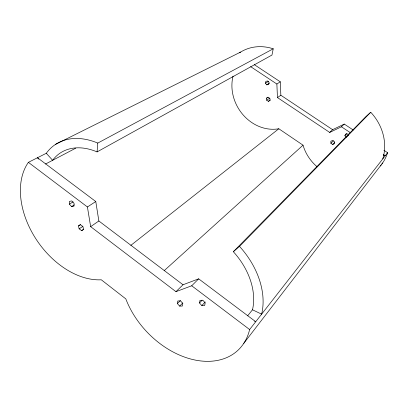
<?xml version="1.0" encoding="UTF-8"?>
<svg xmlns="http://www.w3.org/2000/svg" width="408" height="408" viewBox="0 0 408 408"><rect width="100%" height="100%" fill="white"/><g stroke="black" fill="none" stroke-linecap="round" stroke-linejoin="round"><path stroke-width="0.61" d="M69.386 204.184L69.472 201.374L71.808 200.95L74.057 203.352L73.96 206.162L71.624 206.57L69.386 204.184L73.114 201.863M97.084 151.904L97.777 143.081L273.238 48.807L271.957 55.06L97.084 151.904A61.011 42.458 55.3 0 0 52.632 160.303L46.303 153.275L28.387 162.348A72.95 49.567 55.1 0 0 34.848 237.216A72.95 49.567 55.1 0 0 101.296 279.791L125.807 298.88A75.929 53.632 46.5 0 0 192.081 359.366A75.929 53.632 46.5 0 0 249.625 329.542L387.6 152.709L383.903 150.266M177.383 303.577L177.811 300.966L180.53 300.885L182.825 303.43L182.381 306.046L179.663 306.107L177.383 303.577L180.443 300.492M199.507 302.991L199.996 300.324L202.842 300.237L205.188 302.838L204.683 305.51L201.843 305.577L199.507 302.991L202.047 300.293M265.414 83.212L265.909 81.289L267.781 80.978L269.158 82.605L268.653 84.532L266.781 84.833L265.414 83.212L268.418 81.335M348.707 134.635L345.948 137.45L344.893 135.563L345.938 133.885L348.044 134.094L348.57 135.038M243.765 343.358L382.643 162.976M247.6 315.853L252.496 309.794A63.419 45.823 46.3 0 0 233.345 251.7L365.986 116.484L370.755 112.261A48.455 43.182 42 0 1 382.77 158.901M201.843 305.577L205.214 301.961M233.345 251.7L239.516 246.391L370.755 112.261M179.663 306.107L182.708 303.006M344.893 135.563L346.871 133.569M28.387 162.348L87.419 206.963L90.653 226.649L175.95 291.664L191.714 285.784L198.665 278.837L255.729 321.718L254.638 321.193M332.688 144.483L334.453 143.662L334.433 141.637L332.637 140.439L330.873 141.265L330.898 143.29L332.688 144.483L334.728 142.448M330.898 143.29L333.361 140.857M175.95 291.664L183.024 284.759L198.665 278.837M250.624 66.642L276.869 84.023L277.46 97.583L329.695 132.421L341.45 126.791L344.265 124.078L353.246 130.014M329.695 132.421L332.596 129.678L344.265 124.078M164.271 270.58L303.037 145.177A41.402 37.026 41.8 0 0 317.149 166.796M130.861 245.351L278.817 128.765L303.037 145.177M90.653 226.649L98.858 220.983L95.778 201.537L37.485 157.743L38.689 159.079M277.46 97.583L280.842 95.248L280.281 81.804L254.317 64.653M80.554 224.517L78.479 225.915L79.142 228.863L81.677 230.617L83.742 229.204M268.041 97.16L266.557 98.155L266.659 100.184L268.367 101.327L270.336 99.98M79.142 228.863L82.768 226.399M266.659 100.184L269.622 98.175M87.419 206.963L95.778 201.537M276.869 84.023L280.281 81.804M78.479 225.915L80.356 224.716L82.901 226.476L83.558 229.434L81.677 230.617M266.781 84.833L269.275 83.258M71.624 206.57L74.276 204.903M266.557 98.155L268.168 97.272L269.882 98.415L269.979 100.45L268.367 101.327M45.543 164.021L75.709 148.196M55.646 144.315L240.582 52.091M383.489 155.147L385.208 155.774L383.199 154.443M252.496 309.794L261.635 314.15A73.471 53.117 46.3 0 0 239.516 246.391M341.45 126.791L350.482 132.773M280.842 95.248L332.596 129.678M191.714 285.784L249.625 329.542M98.858 220.983L183.024 284.759M387.6 152.709A47.45 42.6 41.5 0 1 381.924 163.996M381.174 164.995A47.45 42.6 41.5 0 1 380.384 165.969M46.303 153.275A70.676 49.21 55.3 0 1 97.777 143.081M239.522 52.775A47.211 41.06 58.5 0 1 273.238 48.807M278.817 128.765A40.346 35.226 58.7 0 1 243.071 114.832A40.346 35.226 58.7 0 1 233.044 76.123"/></g></svg>
